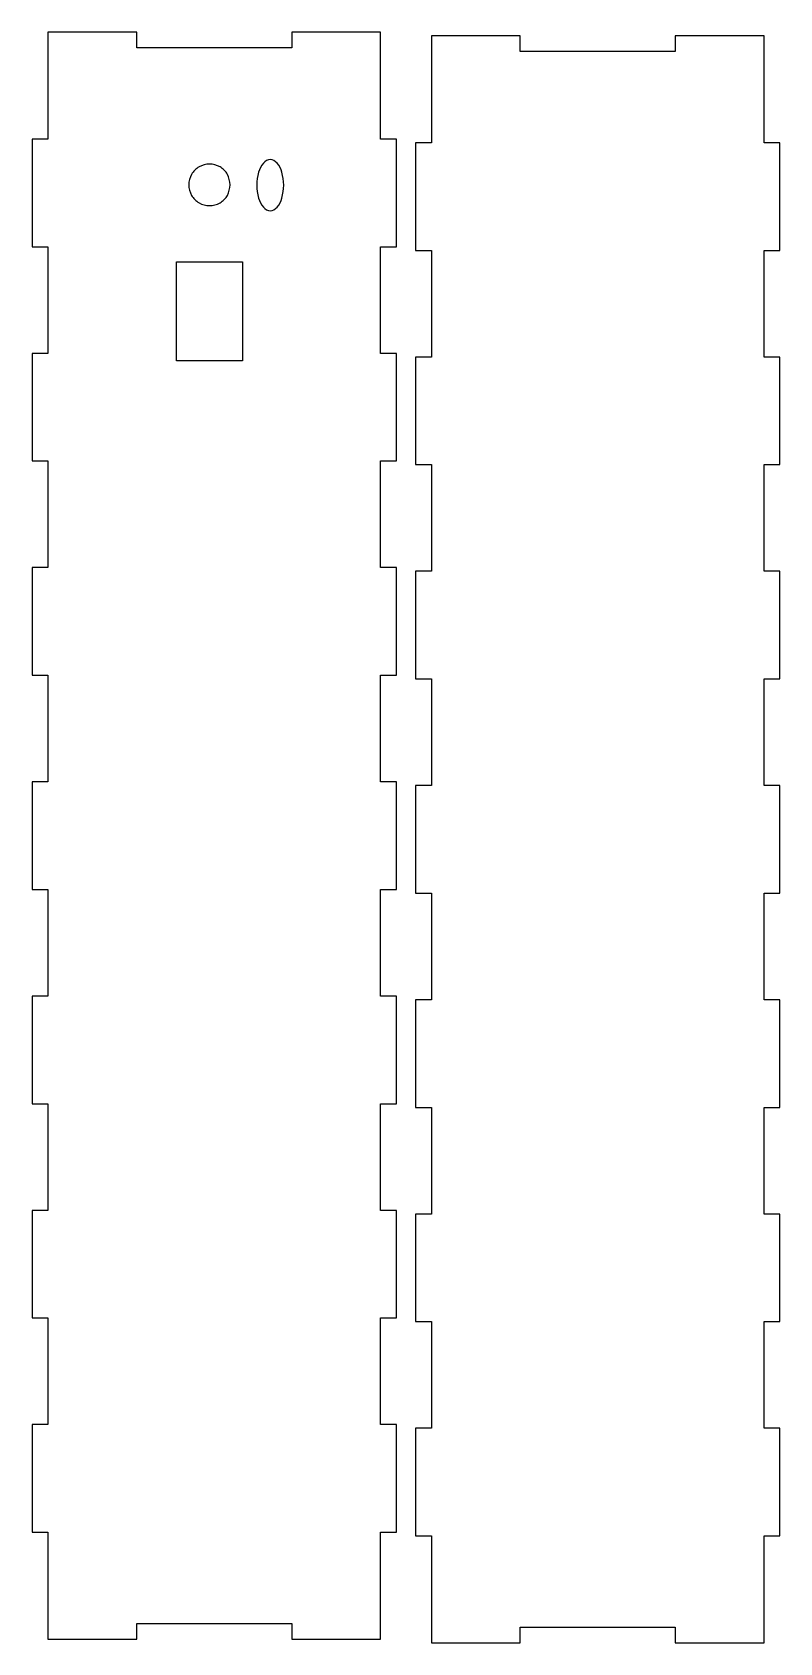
# Model space of a CAD drawing. Extents: x -632 to 590, y 202 to 978.
# Drawn here: x -217.2 to -73.9, y 202.3 to 511 of the extents above; entities that cross this region are included whole.
import ezdxf

# ---------------------------------------------------------------- set-up
doc = ezdxf.new("R2010")
doc.units = 0
doc.layers.get('0').update_dxf_attribs({"linetype": 'CONTINUOUS'})

msp = doc.modelspace()

# ---------------------------------------------------------------- linework, layer by layer
at = {"color": 7}
for points in [[(-214.192598, 510.978022), (-214.192598, 490.490466), (-217.200014, 490.490466), (-217.200014, 469.861772), (-214.192598, 469.861772), (-214.192598, 449.418299), (-217.200014, 449.418299), (-217.200014, 428.798438), (-214.192598, 428.798438), (-214.192598, 408.354966), (-217.200014, 408.354966), (-217.200014, 387.7263), (-214.192598, 387.7263), (-214.192598, 367.282827), (-217.200014, 367.282827), (-217.200014, 346.662952), (-214.192598, 346.662952), (-214.192598, 326.21948), (-217.200014, 326.21948), (-217.200014, 305.599619), (-214.192598, 305.599619), (-214.192598, 285.156147), (-217.200014, 285.156147), (-217.200014, 264.527452), (-214.192598, 264.527452), (-214.192598, 244.08398), (-217.200014, 244.08398), (-217.200014, 223.464119), (-214.192598, 223.464119), (-214.192598, 202.976535), (-197.153431, 202.976535), (-197.153431, 205.975146), (-188.245792, 205.975146), (-187.249181, 205.975146), (-176.348348, 205.975146), (-167.440737, 205.975146), (-167.440737, 202.976535), (-150.40157, 202.976535), (-150.40157, 223.464119), (-147.394126, 223.464119), (-147.394126, 244.08398), (-150.40157, 244.08398), (-150.40157, 264.527452), (-147.394126, 264.527452), (-147.394126, 285.156147), (-150.40157, 285.156147), (-150.40157, 305.599619), (-147.394126, 305.599619), (-147.394126, 326.21948), (-150.40157, 326.21948), (-150.40157, 346.662952), (-147.394126, 346.662952), (-147.394126, 367.282827), (-150.40157, 367.282827), (-150.40157, 387.7263), (-147.394126, 387.7263), (-147.394126, 408.354966), (-150.40157, 408.354966), (-150.40157, 428.798438), (-147.394126, 428.798438), (-147.394126, 449.418299), (-150.40157, 449.418299), (-150.40157, 469.861772), (-147.394126, 469.861772), (-147.394126, 490.490466), (-150.40157, 490.490466), (-150.40157, 510.978022), (-167.440737, 510.978022), (-167.440737, 507.97941), (-176.348348, 507.97941), (-187.249181, 507.97941), (-188.245792, 507.97941), (-197.153431, 507.97941), (-197.153431, 510.978022), (-214.192598, 510.978022), (-214.192598, 510.978022)], [(-140.680923, 510.273575), (-140.680923, 489.78602), (-143.688339, 489.78602), (-143.688339, 469.157325), (-140.680923, 469.157325), (-140.680923, 448.713853), (-143.688339, 448.713853), (-143.688339, 428.093992), (-140.680923, 428.093992), (-140.680923, 407.65052), (-143.688339, 407.65052), (-143.688339, 387.021853), (-140.680923, 387.021853), (-140.680923, 366.578381), (-143.688339, 366.578381), (-143.688339, 345.958506), (-140.680923, 345.958506), (-140.680923, 325.515033), (-143.688339, 325.515033), (-143.688339, 304.895172), (-140.680923, 304.895172), (-140.680923, 284.4517), (-143.688339, 284.4517), (-143.688339, 263.823005), (-140.680923, 263.823005), (-140.680923, 243.379533), (-143.688339, 243.379533), (-143.688339, 222.759672), (-140.680923, 222.759672), (-140.680923, 202.272089), (-123.641756, 202.272089), (-123.641756, 205.2707), (-114.734117, 205.2707), (-113.737506, 205.2707), (-102.836672, 205.2707), (-93.929062, 205.2707), (-93.929062, 202.272089), (-76.889895, 202.272089), (-76.889895, 222.759672), (-73.88245, 222.759672), (-73.88245, 243.379533), (-76.889895, 243.379533), (-76.889895, 263.823005), (-73.88245, 263.823005), (-73.88245, 284.4517), (-76.889895, 284.4517), (-76.889895, 304.895172), (-73.88245, 304.895172), (-73.88245, 325.515033), (-76.889895, 325.515033), (-76.889895, 345.958506), (-73.88245, 345.958506), (-73.88245, 366.578381), (-76.889895, 366.578381), (-76.889895, 387.021853), (-73.88245, 387.021853), (-73.88245, 407.65052), (-76.889895, 407.65052), (-76.889895, 428.093992), (-73.88245, 428.093992), (-73.88245, 448.713853), (-76.889895, 448.713853), (-76.889895, 469.157325), (-73.88245, 469.157325), (-73.88245, 489.78602), (-76.889895, 489.78602), (-76.889895, 510.273575), (-93.929062, 510.273575), (-93.929062, 507.274964), (-102.836672, 507.274964), (-113.737506, 507.274964), (-114.734117, 507.274964), (-123.641756, 507.274964), (-123.641756, 510.273575), (-140.680923, 510.273575), (-140.680923, 510.273575)], [(-179.222696, 481.716776), (-179.222696, 481.716776)], [(-168.972608, 481.665688), (-168.972608, 481.665688)], [(-189.516368, 448.01259), (-189.516368, 466.976964), (-176.892083, 466.976964), (-176.892083, 448.01259), (-189.516368, 448.01259)]]:
    msp.add_lwpolyline(points, dxfattribs=at)
for points, knots in [([(-179.222696, 481.716776), (-179.332131, 481.014897), (-179.547754, 479.631955), (-181.132854, 478.109451), (-183.200558, 477.545296), (-185.289975, 478.109447), (-186.811253, 479.631951), (-187.375818, 481.716771), (-186.811256, 483.801588), (-185.289968, 485.32407), (-183.200558, 485.888201), (-181.132861, 485.324066), (-179.547752, 483.801583), (-179.33213, 482.418651), (-179.222696, 481.716776)], [0, 0, 0, 0, 2.081784, 4.101827, 6.18358, 8.265361, 10.285412, 12.367197, 14.448968, 16.469003, 18.550781, 20.632531, 22.652557, 24.734329, 24.734329, 24.734329, 24.734329]), ([(-168.972608, 481.665688), (-169.039837, 480.830257), (-169.160547, 479.330226), (-169.968465, 477.471754), (-171.558066, 476.459287), (-173.154282, 477.471754), (-173.932496, 479.330226), (-174.264125, 481.665688), (-173.932496, 484.001151), (-173.154282, 485.859624), (-171.558066, 486.872091), (-169.968465, 485.859624), (-169.160547, 484.001151), (-169.039837, 482.501119), (-168.972608, 481.665688)], [0, 0, 0, 0, 2.500554, 4.48979, 5.956948, 7.424107, 9.413344, 11.913897, 14.414453, 16.40369, 17.87085, 19.338008, 21.327244, 23.8278, 23.8278, 23.8278, 23.8278])]:
    msp.add_open_spline(points, degree=3, knots=knots, dxfattribs=at)

doc.saveas('drawing.dxf')
